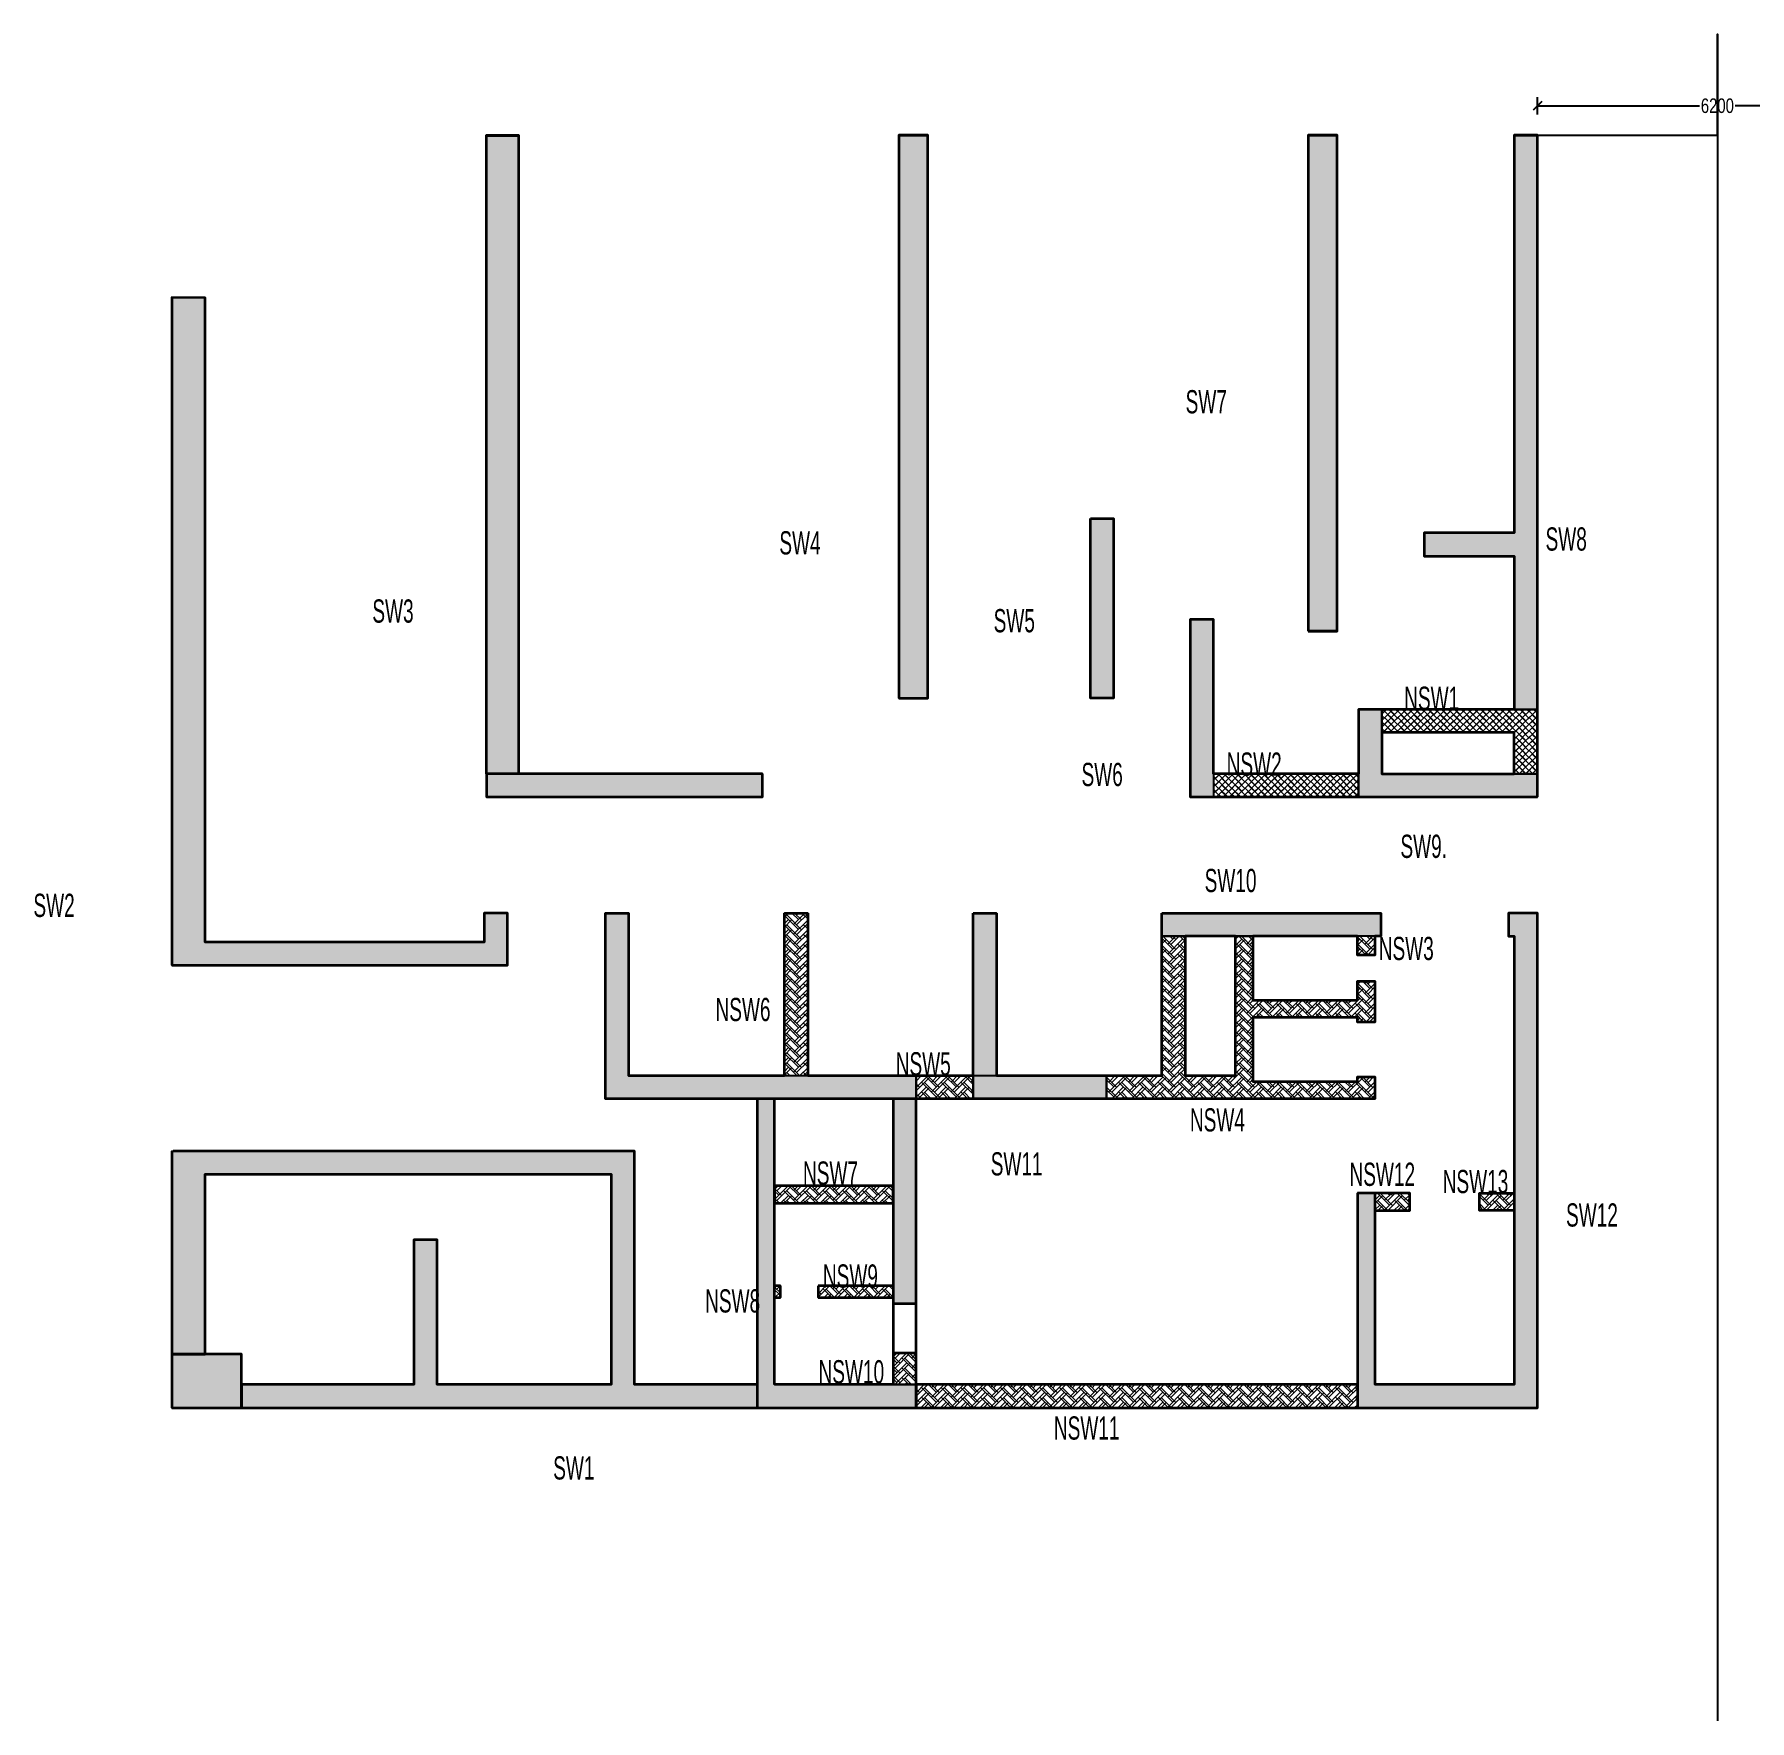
# Model space of a CAD drawing. Header units: millimetres. Extents: x 15 to 343839, y 33 to 62854.
# Drawn here: x 288223 to 317771, y 4008 to 33064 of the extents above; entities that cross this region are included whole.
import ezdxf

# ---------------------------------------------------------------- set-up
doc = ezdxf.new("R2010")
doc.units = ezdxf.units.MM
doc.layers.add('changes', color=7, linetype='Continuous')
for name, color, linetype, lineweight in [('S-BEAM-IDEN', 2, 'Continuous', 9), ('S-COL HATCH', 9, 'Continuous', 0), ('S-COLS', 5, 'Continuous', 35)]:
    doc.layers.add(name, color=color, linetype=linetype, lineweight=lineweight)
doc.styles.add('SOBHA', font='swisscl.ttf')
doc.styles.add('Swis721 LtCn BT', font='swisscl.ttf', dxfattribs={"width": 0.9, "height": 233.355162})
doc.dimstyles.new('S-100', dxfattribs={"dimscale": 100, "dimtxt": 2.5, "dimasz": 1.5, "dimexe": 1.5, "dimexo": 1.5, "dimgap": 0.1, "dimtad": 0, "dimdec": 0, "dimrnd": 0.0005, "dimzin": 0, "dimdsep": 46, "dimtxsty": 'SOBHA', "dimblk": 'OBLIQUE', "dimcen": 0.09, "dimclrd": 8, "dimclre": 8, "dimclrt": 6, "dimadec": 0, "dimazin": 0, "dimtfac": 1, "dimtdec": 0, "dimtofl": 0, "dimtmove": 0, "dimatfit": 3, "dimfxl": 1.5, "dimfxlon": 1, "dimtolj": 1, "dimtzin": 0, "dimlwd": -1, "dimlwe": -1, "dimarcsym": 0})
pattern_1 = [(45, (-31966103.18, 21022167.41), (0, 113.13708499), [240, -80]), (135, (-31966046.61, 21022223.98), (9e-15, 113.13708499), [240, -80])]
pattern_2 = [(45, (-31794446.85, 20735559.75), (0, 169.7056275), [360, -120]), (135, (-31794362, 20735644.6), (1e-14, 169.7056275), [360, -120])]
pattern_3 = [(45, (-31794446.85, 20683630.75), (0, 169.7056275), [360, -120]), (135, (-31794362, 20683715.6), (1e-14, 169.7056275), [360, -120])]
pattern_4 = [(45, (-31794446.854, 20735559.75), (0, 113.13708499), [240, -80]), (135, (-31794390.286, 20735616.32), (9e-15, 113.13708499), [240, -80])]
pattern_5 = [(45, (-31503857.43, 20744208.19), (0, 169.7056275), [360, -120]), (135, (-31503772.58, 20744293.04), (1e-14, 169.7056275), [360, -120])]

# ---------------------------------------------------------------- blocks, each defined once
blk = doc.blocks.new('A$C0921b736')
at = {"layer": 'S-COL HATCH', "transparency": 33554687}
h = blk.add_hatch(color=256, dxfattribs=at)
h.dxf.hatch_style = 1
h.paths.add_polyline_path([(5425, 11675), (5425, 11275), (10175, 11275), (10175, 11675)])
h.paths.add_polyline_path([(5425, 11675), (5975, 11675), (5975, 22675), (5425, 22675)])
h = blk.add_hatch(color=256, dxfattribs=at)
h.dxf.hatch_style = 1
h.paths.add_polyline_path([(12525, 12975), (13025, 12975), (13025, 22675), (12525, 22675)])
h = blk.add_hatch(color=256, dxfattribs=at)
h.dxf.hatch_style = 1
h.paths.add_polyline_path([(19575, 14135), (20075, 14135), (20075, 22675), (19575, 22675)])
h = blk.add_hatch(color=256, dxfattribs=at)
h.dxf.hatch_style = 1
h.paths.add_polyline_path([(23525, 22675), (23125, 22675), (23125, 15825), (21575, 15825), (21575, 15425), (23125, 15425), (23125, 12785), (23525, 12785)])
h = blk.add_hatch(color=256, dxfattribs=at)
h.dxf.hatch_style = 1
h.paths.add_polyline_path([(29725, 12785), (30125, 12785), (30125, 15425), (31675, 15425), (31675, 15825), (30125, 15825), (30125, 22675), (29725, 22675)])
h = blk.add_hatch(color=256, dxfattribs=at)
h.dxf.hatch_style = 1
h.paths.add_polyline_path([(33675, 14135), (33175, 14135), (33175, 22675), (33675, 22675)])
h = blk.add_hatch(color=256, dxfattribs=at)
h.dxf.hatch_style = 1
h.paths.add_polyline_path([(40725, 12975), (40225, 12975), (40225, 22675), (40725, 22675)])
h = blk.add_hatch(color=256, dxfattribs=at)
h.dxf.hatch_style = 1
h.paths.add_polyline_path([(43075, 11675), (43075, 11275), (47825, 11275), (47825, 11675)])
h.paths.add_polyline_path([(47825, 22675), (47275, 22675), (47275, 11675), (47825, 11675)])
h = blk.add_hatch(color=256, dxfattribs=at)
h.dxf.hatch_style = 1
h.paths.add_polyline_path([(5785, 8375), (5785, 9275), (5385, 9275), (5385, 8775), (575, 8775), (575, 19875), (0, 19879), (0, 8375)])
h = blk.add_hatch(color=256, dxfattribs=at)
h.dxf.hatch_style = 1
h.paths.add_polyline_path([(53250, 8375), (53250, 19875), (52675, 19875), (52675, 8775), (47865, 8775), (47865, 9275), (47465, 9275), (47465, 8375)])
h = blk.add_hatch(color=256, dxfattribs=at)
h.dxf.hatch_style = 1
h.paths.add_polyline_path([(15825, 12975), (16225, 12975), (16225, 16075), (15825, 16075)])
h = blk.add_hatch(color=256, dxfattribs=at)
h.dxf.hatch_style = 1
h.paths.add_polyline_path([(37425, 16075), (37025, 16075), (37025, 12975), (37425, 12975)])
h = blk.add_hatch(color=256, dxfattribs=at)
h.dxf.hatch_style = 1
h.paths.add_polyline_path([(17945, 14335), (17545, 14335), (17545, 11275), (17945, 11275), (17945, 11675)])
h = blk.add_hatch(color=256, dxfattribs=at)
h.dxf.hatch_style = 1
h.paths.add_polyline_path([(35305, 11675), (35305, 11275), (35705, 11275), (35705, 14335), (35305, 14335)])
h = blk.add_hatch(color=256, dxfattribs=at)
h.dxf.hatch_style = 1
h.paths.add_polyline_path([(23525, 11275), (23525, 11675), (23125, 11675), (20845, 11675), (20845, 12385), (20845, 12785), (20445, 12785), (20445, 11675), (20445, 11275)])
at = {"layer": 'S-COL HATCH'}
h = blk.add_hatch(dxfattribs=at)
h.set_pattern_fill('AR-HBONE', color=256, scale=20)
h.set_pattern_definition(pattern_4)
h.paths.add_polyline_path([(23125, 12385), (23125, 11692), (23125, 11692), (23125, 11675), (23525, 11675), (23525, 12785), (20845, 12785), (20845, 12485), (20845, 12385)])
at = {"layer": 'S-COL HATCH', "transparency": 33554687}
h = blk.add_hatch(color=256, dxfattribs=at)
h.dxf.hatch_style = 1
h.paths.add_polyline_path([(32805, 11275), (32805, 11675), (32805, 12785), (32405, 12785), (32405, 12385), (32405, 11675), (30125, 11675), (29725, 11675), (29725, 11275)])
at = {"layer": 'S-COL HATCH'}
h = blk.add_hatch(dxfattribs=at)
h.set_pattern_fill('AR-HBONE', color=256, scale=20)
h.set_pattern_definition(pattern_4)
h.paths.add_polyline_path([(30125, 12385), (30125, 11692), (30125, 11692), (30125, 11675), (29725, 11675), (29725, 12785), (32405, 12785), (32405, 12485), (32405, 12385)])
h = blk.add_hatch(dxfattribs=at)
h.set_pattern_fill('AR-HBONE', color=256, scale=20)
h.set_pattern_definition(pattern_1)
h.paths.add_polyline_path([(20445, 11275), (20445, 11675), (17945, 11675), (17945, 11275)])
h = blk.add_hatch(dxfattribs=at)
h.set_pattern_fill('AR-HBONE', color=256, scale=20)
h.set_pattern_definition(pattern_1)
h.paths.add_polyline_path([(35305, 11275), (35305, 11675), (32805, 11675), (32805, 11275)])
at = {"layer": 'S-COL HATCH', "transparency": 33554687}
h = blk.add_hatch(color=256, dxfattribs=at)
h.dxf.hatch_style = 1
h.paths.add_polyline_path([(12825, 6075), (12825, 6475), (7871, 6475), (7871, 9275), (7471, 9275), (7471, 6075)])
at = {"layer": 'S-COL HATCH'}
h = blk.add_hatch(dxfattribs=at)
h.set_pattern_fill('AR-HBONE', color=256, scale=30)
h.set_pattern_definition(pattern_2)
h.paths.add_polyline_path([(10555, 6475), (10955, 6475), (10955, 9275), (10555, 9275)])
at = {"layer": 'S-COL HATCH', "transparency": 33554687}
h = blk.add_hatch(color=256, dxfattribs=at)
h.dxf.hatch_style = 1
h.paths.add_polyline_path([(13805, 9275), (14205, 9275), (14205, 6475), (13805, 6475)])
h = blk.add_hatch(color=256, dxfattribs=at)
h.dxf.hatch_style = 1
h.paths.add_polyline_path([(17055, 9275), (20825, 9275), (20825, 8875), (17055, 8875)])
h = blk.add_hatch(color=256, dxfattribs=at)
h.dxf.hatch_style = 1
h.paths.add_polyline_path([(20725, 4450), (20425, 4450), (20425, 1150), (20425, 750), (23125, 750), (23525, 750), (23525, 1150), (23525, 1150), (23525, 9275), (23025, 9275), (23025, 8875), (23125, 8875), (23125, 1150), (23125, 1150), (20725, 1150), (20725, 1150)])
h = blk.add_hatch(color=256, dxfattribs=at)
h.dxf.hatch_style = 1
h.paths.add_polyline_path([(32525, 4450), (32825, 4450), (32825, 1150), (32825, 750), (30125, 750), (29725, 750), (29725, 1150), (29725, 1150), (29725, 9275), (30225, 9275), (30225, 8875), (30125, 8875), (30125, 1150), (30125, 1150), (32525, 1150), (32525, 1150)])
h = blk.add_hatch(color=256, dxfattribs=at)
h.dxf.hatch_style = 1
h.paths.add_polyline_path([(36195, 9275), (32425, 9275), (32425, 8875), (36195, 8875)])
h = blk.add_hatch(color=256, dxfattribs=at)
h.dxf.hatch_style = 1
h.paths.add_polyline_path([(39445, 9275), (39045, 9275), (39045, 6475), (39445, 6475)])
h = blk.add_hatch(color=256, dxfattribs=at)
h.dxf.hatch_style = 1
h.paths.add_polyline_path([(40425, 6075), (40425, 6475), (45379, 6475), (45379, 9275), (45779, 9275), (45779, 6075)])
at = {"layer": 'S-COL HATCH'}
h = blk.add_hatch(dxfattribs=at)
h.set_pattern_fill('AR-HBONE', color=256, scale=30)
h.set_pattern_definition(pattern_2)
h.paths.add_polyline_path([(42695, 6475), (42295, 6475), (42295, 9275), (42695, 9275)])
h = blk.add_hatch(dxfattribs=at)
h.set_pattern_fill('AR-HBONE', color=256, scale=30)
h.set_pattern_definition(pattern_2)
h.paths.add_polyline_path([(18325, 8875), (18625, 8875), (18625, 7775), (20425, 7775), (20425, 8100), (20725, 8100), (20725, 7398), (20425, 7398), (20425, 7475), (18625, 7475), (18625, 6375), (20425, 6375), (20425, 6453), (20725, 6453), (20725, 6075), (16105, 6075), (16105, 6475), (18325, 6475)])
h = blk.add_hatch(dxfattribs=at)
h.set_pattern_fill('AR-HBONE', color=256, scale=30)
h.set_pattern_definition(pattern_2)
h.paths.add_polyline_path([(17055, 6475), (17455, 6475), (17455, 8875), (17055, 8875)])
h = blk.add_hatch(dxfattribs=at)
h.set_pattern_fill('AR-HBONE', color=256, scale=30)
h.set_pattern_definition(pattern_2)
h.paths.add_polyline_path([(20425, 8875), (20725, 8875), (20725, 8550), (20425, 8550)])
h = blk.add_hatch(dxfattribs=at)
h.set_pattern_fill('AR-HBONE', color=256, scale=30)
h.set_pattern_definition(pattern_2)
h.paths.add_polyline_path([(34925, 8875), (34625, 8875), (34625, 7775), (32825, 7775), (32825, 8100), (32525, 8100), (32525, 7398), (32825, 7398), (32825, 7475), (34625, 7475), (34625, 6375), (32825, 6375), (32825, 6453), (32525, 6453), (32525, 6075), (37145, 6075), (37145, 6475), (34925, 6475)])
h = blk.add_hatch(dxfattribs=at)
h.set_pattern_fill('AR-HBONE', color=256, scale=30)
h.set_pattern_definition(pattern_2)
h.paths.add_polyline_path([(32825, 8875), (32525, 8875), (32525, 8550), (32825, 8550)])
h = blk.add_hatch(dxfattribs=at)
h.set_pattern_fill('AR-HBONE', color=256, scale=30)
h.set_pattern_definition(pattern_2)
h.paths.add_polyline_path([(36195, 6475), (35795, 6475), (35795, 8875), (36195, 8875)])
h = blk.add_hatch(dxfattribs=at)
h.set_pattern_fill('AR-HBONE', color=256, scale=30)
h.set_pattern_definition(pattern_2)
h.paths.add_polyline_path([(13805, 6475), (12825, 6475), (12825, 6075), (13805, 6075)])
at = {"layer": 'S-COL HATCH', "transparency": 33554687}
h = blk.add_hatch(color=256, dxfattribs=at)
h.dxf.hatch_style = 1
h.paths.add_polyline_path([(13805, 6475), (16105, 6475), (16105, 6075), (13805, 6075)])
h = blk.add_hatch(color=256, dxfattribs=at)
h.dxf.hatch_style = 1
h.paths.add_polyline_path([(39445, 6475), (37145, 6475), (37145, 6075), (39445, 6075)])
at = {"layer": 'S-COL HATCH'}
h = blk.add_hatch(dxfattribs=at)
h.set_pattern_fill('AR-HBONE', color=256, scale=30)
h.set_pattern_definition(pattern_2)
h.paths.add_polyline_path([(39445, 6475), (40425, 6475), (40425, 6075), (39445, 6075)])
at = {"layer": 'S-COL HATCH', "transparency": 33554687}
h = blk.add_hatch(color=256, dxfattribs=at)
h.dxf.hatch_style = 1
h.paths.add_polyline_path([(10385, 6075), (10085, 6075), (10085, 750), (10385, 750), (12825, 750), (12825, 1150), (10385, 1150), (10385, 2850), (10385, 2850), (10385, 2850)])
h = blk.add_hatch(color=256, dxfattribs=at)
h.dxf.hatch_style = 1
h.paths.add_polyline_path([(12825, 6075), (12425, 6075), (12425, 6075), (12425, 4575), (12425, 4575), (12425, 4275), (12425, 2550), (12825, 2550)])
h = blk.add_hatch(color=256, dxfattribs=at)
h.dxf.hatch_style = 1
h.paths.add_polyline_path([(40425, 6075), (40825, 6075), (40825, 6075), (40825, 4575), (40825, 4575), (40825, 4275), (40825, 2550), (40425, 2550)])
h = blk.add_hatch(color=256, dxfattribs=at)
h.dxf.hatch_style = 1
h.paths.add_polyline_path([(42865, 6075), (43165, 6075), (43165, 750), (42865, 750), (40425, 750), (40425, 1150), (42865, 1150), (42865, 2850), (42865, 2850), (42865, 2850)])
h = blk.add_hatch(color=256, dxfattribs=at)
h.dxf.hatch_style = 1
h.paths.add_polyline_path([(7571, 4775), (7571, 1150), (4571, 1150), (4571, 3648), (4171, 3648), (4171, 1150), (1200, 1150), (1200, 750), (10085, 750), (10085, 1150), (7971, 1150), (7971, 5175), (0, 5175), (0, 1675), (575, 1675), (575, 4775)])
h = blk.add_hatch(color=256, dxfattribs=at)
h.dxf.hatch_style = 1
h.paths.add_polyline_path([(52675, 4775), (52675, 1675), (53250, 1675), (53250, 5175), (45279, 5175), (45279, 1150), (43165, 1150), (43165, 750), (52050, 750), (52050, 1150), (49079, 1150), (49079, 3648), (48679, 3648), (48679, 1150), (45679, 1150), (45679, 4775)])
at = {"layer": 'S-COL HATCH'}
h = blk.add_hatch(dxfattribs=at)
h.set_pattern_fill('AR-HBONE', color=256, scale=30)
h.set_pattern_definition(pattern_2)
h.paths.add_polyline_path([(12425, 4575), (10385, 4575), (10385, 4275), (12425, 4275)])
h = blk.add_hatch(dxfattribs=at)
h.set_pattern_fill('AR-HBONE', color=256, scale=30)
h.set_pattern_definition(pattern_3)
h.paths.add_polyline_path([(21325, 4150), (21325, 4450), (20725, 4450), (20725, 4150)])
h.paths.add_polyline_path([(23125, 4150), (23125, 4450), (22525, 4450), (22525, 4150)])
h = blk.add_hatch(dxfattribs=at)
h.set_pattern_fill('AR-HBONE', color=256, scale=30)
h.set_pattern_definition(pattern_3)
h.paths.add_polyline_path([(32525, 4150), (32525, 4450), (31925, 4450), (31925, 4150)])
h.paths.add_polyline_path([(30725, 4150), (30725, 4450), (30125, 4450), (30125, 4150)])
h = blk.add_hatch(dxfattribs=at)
h.set_pattern_fill('AR-HBONE', color=256, scale=30)
h.set_pattern_definition(pattern_2)
h.paths.add_polyline_path([(40825, 4275), (42865, 4275), (42865, 4575), (40825, 4575)])
h = blk.add_hatch(dxfattribs=at)
h.set_pattern_fill('AR-HBONE', color=256, scale=30)
h.set_pattern_definition(pattern_2)
h.paths.add_polyline_path([(10485, 2850), (10385, 2850), (10385, 2650), (10485, 2650)])
h = blk.add_hatch(dxfattribs=at)
h.set_pattern_fill('AR-HBONE', color=256, scale=30)
h.set_pattern_definition(pattern_2)
h.paths.add_polyline_path([(11135, 2850), (11135, 2650), (12425, 2650), (12425, 2850)])
h = blk.add_hatch(dxfattribs=at)
h.set_pattern_fill('AR-HBONE', color=256, scale=30)
h.set_pattern_definition(pattern_2)
h.paths.add_polyline_path([(42115, 2850), (42115, 2650), (40825, 2650), (40825, 2850)])
h = blk.add_hatch(dxfattribs=at)
h.set_pattern_fill('AR-HBONE', color=256, scale=30)
h.set_pattern_definition(pattern_2)
h.paths.add_polyline_path([(42765, 2850), (42865, 2850), (42865, 2650), (42765, 2650)])
at = {"layer": 'S-COL HATCH', "transparency": 33554687}
h = blk.add_hatch(color=256, dxfattribs=at)
h.dxf.hatch_style = 1
h.paths.add_polyline_path([(0, 1675), (0, 750), (1200, 750), (1200, 1675)])
at = {"layer": 'S-COL HATCH'}
h = blk.add_hatch(dxfattribs=at)
h.set_pattern_fill('AR-HBONE', color=256, scale=30)
h.set_pattern_definition(pattern_2)
h.paths.add_polyline_path([(12825, 1700), (12425, 1700), (12425, 1150), (12825, 1150)])
h = blk.add_hatch(dxfattribs=at)
h.set_pattern_fill('AR-HBONE', color=256, scale=30)
h.set_pattern_definition(pattern_2)
h.paths.add_polyline_path([(40425, 1700), (40825, 1700), (40825, 1150), (40425, 1150)])
at = {"layer": 'S-COL HATCH', "transparency": 33554687}
h = blk.add_hatch(color=256, dxfattribs=at)
h.dxf.hatch_style = 1
h.paths.add_polyline_path([(53250, 1675), (53250, 750), (52050, 750), (52050, 1675)])
at = {"layer": 'S-COL HATCH'}
h = blk.add_hatch(dxfattribs=at)
h.set_pattern_fill('AR-HBONE', color=256, scale=30)
h.set_pattern_definition(pattern_2)
h.paths.add_polyline_path([(12825, 1150), (20425, 1150), (20425, 750), (12825, 750)])
h = blk.add_hatch(dxfattribs=at)
h.set_pattern_fill('AR-HBONE', color=256, scale=30)
h.set_pattern_definition(pattern_2)
h.paths.add_polyline_path([(40425, 1150), (32825, 1150), (32825, 750), (40425, 750)])
at = {"layer": 'changes'}
for p, q in [((20845, 12385), (20845, 12785)), ((23125, 12785), (23525, 12785)), ((30125, 12785), (29725, 12785)), ((32405, 12385), (32405, 12785)), ((17945, 11675), (17945, 11275)), ((20445, 11675), (20445, 11275)), ((23125, 11675), (23525, 11675)), ((30125, 11675), (29725, 11675)), ((32805, 11675), (32805, 11275)), ((35305, 11675), (35305, 11275))]:
    blk.add_line(p, q, dxfattribs=at)
for points in [[(13805, 6475), (16105, 6475), (16105, 6075), (13805, 6075)], [(39445, 6475), (37145, 6475), (37145, 6075), (39445, 6075)]]:
    blk.add_lwpolyline(points, close=True, dxfattribs=at)
at = {"layer": 'S-COLS'}
for p, q in [((20425, 4450), (20425, 1150)), ((20725, 4450), (20725, 1150)), ((32525, 4450), (32525, 1150)), ((32825, 4450), (32825, 1150)), ((12425, 2550), (12825, 2550)), ((40825, 2550), (40425, 2550)), ((12425, 1700), (12825, 1700)), ((40825, 1700), (40425, 1700)), ((20425, 1150), (20425, 750)), ((32825, 1150), (32825, 750))]:
    blk.add_line(p, q, dxfattribs=at)
for points in [[(5425, 11675), (5425, 22675), (5975, 22675), (5975, 11675), (5425, 11675)], [(23525, 11275), (23525, 22675), (23125, 22675), (23125, 15825), (21575, 15825), (21575, 15425), (23125, 15425), (23125, 12785), (20445, 12785), (20445, 11675), (17945, 11675), (17945, 14335), (17545, 14335), (17545, 11275), (23525, 11275)], [(29725, 11275), (29725, 22675), (30125, 22675), (30125, 15825), (31675, 15825), (31675, 15425), (30125, 15425), (30125, 12785), (32805, 12785), (32805, 11675), (35305, 11675), (35305, 14335), (35705, 14335), (35705, 11275), (29725, 11275)], [(47825, 11675), (47825, 22675), (47275, 22675), (47275, 11675), (47825, 11675)], [(17055, 9275), (20825, 9275), (20825, 8875), (20725, 8875), (20725, 8550), (20425, 8550), (20425, 8875), (19525, 8875), (18625, 8875), (18625, 7775), (20425, 7775), (20425, 8100), (20725, 8100), (20725, 7398), (20425, 7398), (20425, 7475), (18625, 7475), (18625, 6375), (19525, 6375), (20425, 6375), (20425, 6453), (20725, 6453), (20725, 6075), (18625, 6075), (18625, 6075), (7471, 6075), (7471, 9275), (7871, 9275), (7871, 6475), (10555, 6475), (10555, 9275)], [(10555, 9275), (10955, 9275)], [(10955, 9275), (10955, 6475), (13805, 6475), (13805, 9275)], [(13805, 9275), (14205, 9275)], [(14205, 9275), (14205, 6475), (17055, 6475), (17055, 9275)], [(23525, 1150), (23525, 9275), (23025, 9275), (23025, 8875), (23125, 8875), (23125, 1150), (20725, 1150)], [(29725, 1150), (29725, 9275), (30225, 9275), (30225, 8875), (30125, 8875), (30125, 1150), (32525, 1150)], [(36195, 9275), (32425, 9275), (32425, 8875), (32525, 8875), (32525, 8550), (32825, 8550), (32825, 8875), (33725, 8875), (34625, 8875), (34625, 7775), (32825, 7775), (32825, 8100), (32525, 8100), (32525, 7398), (32825, 7398), (32825, 7475), (34625, 7475), (34625, 6375), (33725, 6375), (32825, 6375), (32825, 6453), (32525, 6453), (32525, 6075), (34625, 6075), (34625, 6075), (45779, 6075), (45779, 9275), (45379, 9275), (45379, 6475), (42695, 6475), (42695, 9275)], [(39045, 9275), (39045, 6475), (36195, 6475), (36195, 9275)], [(39445, 9275), (39045, 9275)], [(42295, 9275), (42295, 6475), (39445, 6475), (39445, 9275)], [(42695, 9275), (42295, 9275)], [(10085, 6075), (10085, 750), (10385, 750)], [(10385, 1150), (10385, 6075)], [(12425, 6075), (12425, 1150)], [(12425, 750), (12825, 750), (12825, 6075)], [(40825, 750), (40425, 750), (40425, 6075)], [(40825, 6075), (40825, 1150)], [(43165, 6075), (43165, 750), (42865, 750)], [(42865, 1150), (42865, 6075)], [(0, 5175), (0, 1675), (575, 1675), (575, 4775), (7571, 4775), (7571, 1150), (4571, 1150), (4571, 3648), (4171, 3648), (4171, 1150), (1200, 1150), (1200, 750), (10085, 750)], [(10085, 1150), (7971, 1150), (7971, 5175), (25, 5175)], [(43165, 1150), (45279, 1150), (45279, 5175), (53250, 5175)], [(53250, 5175), (53250, 1675), (52675, 1675), (52675, 4775), (45679, 4775), (45679, 1150), (48679, 1150), (48679, 3648), (49079, 3648), (49079, 1150), (52050, 1150), (52050, 750), (43165, 750)], [(20725, 4150), (21325, 4150), (21325, 4450), (20425, 4450)], [(23125, 4150), (22525, 4150), (22525, 4450), (23125, 4450)], [(30125, 4150), (30725, 4150), (30725, 4450), (30125, 4450)], [(32525, 4150), (31925, 4150), (31925, 4450), (32825, 4450)], [(10485, 2850), (10385, 2850)], [(10485, 2650), (10485, 2850)], [(11135, 2850), (11135, 2650)], [(12425, 2850), (11135, 2850)], [(40825, 2850), (42115, 2850)], [(42115, 2850), (42115, 2650)], [(42765, 2650), (42765, 2850)], [(42765, 2850), (42865, 2850)], [(10385, 2650), (10485, 2650)], [(11135, 2650), (12425, 2650)], [(42115, 2650), (40825, 2650)], [(42865, 2650), (42765, 2650)], [(12425, 1150), (10385, 1150)], [(20425, 1150), (12825, 1150), (12825, 750), (23125, 750)], [(23125, 750), (23125, 750), (23525, 750), (23525, 1150)], [(30125, 750), (30125, 750), (29725, 750), (29725, 1150)], [(32825, 1150), (40425, 1150), (40425, 750), (30125, 750)], [(40825, 1150), (42865, 1150)], [(10385, 750), (12425, 750)], [(42865, 750), (40825, 750)]]:
    blk.add_lwpolyline(points, dxfattribs=at)
at = {"layer": 'S-COLS', "elevation": 0}
for points in [[(12525, 12975), (13025, 12975), (13025, 22675), (12525, 22675)], [(40725, 12975), (40225, 12975), (40225, 22675), (40725, 22675)], [(15825, 16075), (16225, 16075), (16225, 12975), (15825, 12975)], [(37425, 16075), (37025, 16075), (37025, 12975), (37425, 12975)], [(10175, 11675), (5425, 11675), (5425, 11275), (10175, 11275)], [(43075, 11675), (47825, 11675), (47825, 11275), (43075, 11275)], [(0, 750), (1200, 750), (1200, 1675), (0, 1675)], [(53250, 750), (52050, 750), (52050, 1675), (53250, 1675)]]:
    blk.add_lwpolyline(points, close=True, dxfattribs=at)
at = {"layer": 'S-COLS'}
for points in [[(19575, 14135), (20075, 14135), (20075, 22675), (19575, 22675)], [(33675, 14135), (33175, 14135), (33175, 22675), (33675, 22675)], [(0, 8379), (5785, 8375), (5785, 9275), (5385, 9275), (5385, 8775), (575, 8775), (575, 19875), (0, 19879)], [(53250, 8375), (47465, 8375), (47465, 9275), (47865, 9275), (47865, 8775), (52675, 8775), (52675, 19875), (53250, 19875)], [(23125, 12385), (20845, 12385), (20845, 11675), (23125, 11675)], [(30125, 12385), (32405, 12385), (32405, 11675), (30125, 11675)], [(17455, 6475), (18325, 6475), (18325, 8875), (17455, 8875)], [(35795, 6475), (34925, 6475), (34925, 8875), (35795, 8875)], [(12425, 4575), (10385, 4575), (10385, 4275), (12425, 4275)], [(40825, 4575), (42865, 4575), (42865, 4275), (40825, 4275)]]:
    blk.add_lwpolyline(points, close=True, dxfattribs=at)
blk = doc.blocks.new('_OBLIQUE')
at = {"color": 0, "linetype": 'ByBlock'}
blk.add_line((-0.5, -0.5), (0.5, 0.5), dxfattribs=at)
blk = doc.blocks.new('*D23')
at = {"layer": 'changes', "color": 8, "transparency": 16777216}
for p, q in [((314114, 31682), (314114, 31982)), ((320314, 31682), (320314, 31982)), ((314114, 31832), (316907, 31832)), ((320314, 31832), (317522, 31832))]:
    blk.add_line(p, q, dxfattribs=at)
at = {"layer": 'changes', "color": 8, "transparency": 16777216, "xscale": 150, "yscale": 150, "zscale": 150, "rotation": 180}
blk.add_blockref('_OBLIQUE', (314114, 31832), dxfattribs=at)
at = {"layer": 'changes', "color": 8, "transparency": 16777216, "xscale": 150, "yscale": 150, "zscale": 150}
blk.add_blockref('_OBLIQUE', (320314, 31832), dxfattribs=at)
at = {"layer": 'changes', "color": 6, "transparency": 16777216, "insert": (317214, 31832), "char_height": 250, "attachment_point": 5, "style": 'SOBHA'}
blk.add_mtext('\\A1;6200', dxfattribs=at)

msp = doc.modelspace()

# ---------------------------------------------------------------- hatches: boundary and pattern name
at = {"layer": 'S-COL HATCH', "transparency": 33554687}
h = msp.add_hatch(color=256, dxfattribs=at)
h.dxf.hatch_style = 1
h.paths.add_polyline_path([(296014.4, 20323.7), (296014.4, 19923.6), (300764.4, 19923.6), (300764.4, 20323.7)])
h.paths.add_polyline_path([(296014.4, 20323.7), (296564.4, 20323.7), (296564.4, 31323.6), (296014.4, 31323.6)])
h = msp.add_hatch(color=256, dxfattribs=at)
h.dxf.hatch_style = 1
h.paths.add_polyline_path([(303114.4, 21623.6), (303614.4, 21623.6), (303614.4, 31323.6), (303114.4, 31323.6)])
h = msp.add_hatch(color=256, dxfattribs=at)
h.dxf.hatch_style = 1
h.paths.add_polyline_path([(310164.4, 22783.6), (310664.4, 22783.6), (310664.4, 31323.6), (310164.4, 31323.6)])
h = msp.add_hatch(color=256, dxfattribs=at)
h.dxf.hatch_style = 1
h.paths.add_polyline_path([(314114.4, 31323.6), (313714.4, 31323.6), (313714.4, 24473.6), (312164.4, 24473.6), (312164.4, 24073.6), (313714.4, 24073.6), (313714.4, 21433.6), (314114.4, 21433.6)])
h = msp.add_hatch(color=256, dxfattribs=at)
h.dxf.hatch_style = 1
h.paths.add_polyline_path([(296374.5, 17023.6), (296374.5, 17923.6), (295974.4, 17923.6), (295974.4, 17423.6), (291164.4, 17423.6), (291164.5, 28523.6), (290589.5, 28527), (290589.4, 17023.6)])
h = msp.add_hatch(color=256, dxfattribs=at)
h.dxf.hatch_style = 1
h.paths.add_polyline_path([(306414.4, 21623.6), (306814.4, 21623.6), (306814.4, 24723.6), (306414.4, 24723.6)])
h = msp.add_hatch(color=256, dxfattribs=at)
h.dxf.hatch_style = 1
h.paths.add_polyline_path([(308534.4, 22983.6), (308134.4, 22983.6), (308134.4, 19923.6), (308534.4, 19923.6), (308534.4, 20323.6)])
h = msp.add_hatch(color=256, dxfattribs=at)
h.dxf.hatch_style = 1
h.paths.add_polyline_path([(314114.4, 19923.6), (314114.4, 20323.6), (313714.4, 20323.6), (311434.4, 20323.6), (311434.4, 21033.6), (311434.4, 21433.6), (311034.4, 21433.6), (311034.4, 20323.6), (311034.4, 19923.6)])
at = {"layer": 'S-COL HATCH'}
h = msp.add_hatch(dxfattribs=at)
h.set_pattern_fill('AR-HBONE', color=256, scale=20)
h.set_pattern_definition([(45, (-31503857.43, 20744208.19), (0, 113.13708499), [240, -80]), (135, (-31503800.86, 20744264.76), (9e-15, 113.13708499), [240, -80])])
h.paths.add_polyline_path([(313714.4, 21033.6), (313714.4, 20340.9), (313714.4, 20340.9), (313714.4, 20323.6), (314114.4, 20323.6), (314114.4, 21433.6), (311434.4, 21433.6), (311434.4, 21133.6), (311434.4, 21033.6)])
h = msp.add_hatch(dxfattribs=at)
h.set_pattern_fill('AR-HBONE', color=256, scale=20)
h.set_pattern_definition([(45, (-31675513.76, 21030815.85), (0, 113.13708499), [240, -80]), (135, (-31675457.19, 21030872.42), (9e-15, 113.13708499), [240, -80])])
h.paths.add_polyline_path([(311034.4, 19923.6), (311034.4, 20323.6), (308534.4, 20323.6), (308534.4, 19923.6)])
at = {"layer": 'S-COL HATCH', "transparency": 33554687}
h = msp.add_hatch(color=256, dxfattribs=at)
h.dxf.hatch_style = 1
h.paths.add_polyline_path([(303414.4, 14723.6), (303414.4, 15123.6), (298460.1, 15123.6), (298460.1, 17923.6), (298060.1, 17923.6), (298060.1, 14723.6)])
at = {"layer": 'S-COL HATCH'}
h = msp.add_hatch(dxfattribs=at)
h.set_pattern_fill('AR-HBONE', color=256, scale=30)
h.set_pattern_definition(pattern_5)
h.paths.add_polyline_path([(301144.4, 15123.6), (301544.4, 15123.6), (301544.4, 17923.6), (301144.4, 17923.6)])
at = {"layer": 'S-COL HATCH', "transparency": 33554687}
h = msp.add_hatch(color=256, dxfattribs=at)
h.dxf.hatch_style = 1
h.paths.add_polyline_path([(304394.4, 17923.6), (304794.4, 17923.6), (304794.4, 15123.6), (304394.4, 15123.6)])
h = msp.add_hatch(color=256, dxfattribs=at)
h.dxf.hatch_style = 1
h.paths.add_polyline_path([(307644.4, 17923.6), (311414.4, 17923.6), (311414.4, 17523.6), (307644.4, 17523.6)])
h = msp.add_hatch(color=256, dxfattribs=at)
h.dxf.hatch_style = 1
h.paths.add_polyline_path([(311314.4, 13098.4), (311014.4, 13098.4), (311014.4, 9798.5), (311014.4, 9398.4), (313714.4, 9398.4), (314114.4, 9398.4), (314114.4, 9798.4), (314114.4, 9798.4), (314114.4, 17923.6), (313614.4, 17923.6), (313614.4, 17523.6), (313714.4, 17523.6), (313714.4, 9798.4), (313714.4, 9798.4), (311314.5, 9798.4), (311314.4, 9798.4)])
at = {"layer": 'S-COL HATCH'}
h = msp.add_hatch(dxfattribs=at)
h.set_pattern_fill('AR-HBONE', color=256, scale=30)
h.set_pattern_definition(pattern_5)
h.paths.add_polyline_path([(308914.4, 17523.6), (309214.4, 17523.6), (309214.4, 16423.6), (311014.4, 16423.6), (311014.4, 16748.6), (311314.4, 16748.6), (311314.4, 16046.1), (311014.4, 16046.1), (311014.4, 16123.6), (309214.4, 16123.6), (309214.4, 15023.6), (311014.4, 15023.6), (311014.4, 15101.1), (311314.4, 15101.1), (311314.4, 14723.6), (306694.4, 14723.6), (306694.4, 15123.6), (308914.4, 15123.6)])
h = msp.add_hatch(dxfattribs=at)
h.set_pattern_fill('AR-HBONE', color=256, scale=30)
h.set_pattern_definition(pattern_5)
h.paths.add_polyline_path([(307644.4, 15123.6), (308044.4, 15123.6), (308044.4, 17523.6), (307644.4, 17523.6)])
h = msp.add_hatch(dxfattribs=at)
h.set_pattern_fill('AR-HBONE', color=256, scale=30)
h.set_pattern_definition(pattern_5)
h.paths.add_polyline_path([(311014.4, 17523.6), (311314.4, 17523.6), (311314.4, 17198.6), (311014.4, 17198.6)])
h = msp.add_hatch(dxfattribs=at)
h.set_pattern_fill('AR-HBONE', color=256, scale=30)
h.set_pattern_definition(pattern_5)
h.paths.add_polyline_path([(304394.4, 15123.6), (303414.4, 15123.6), (303414.4, 14723.6), (304394.4, 14723.6)])
at = {"layer": 'S-COL HATCH', "transparency": 33554687}
h = msp.add_hatch(color=256, dxfattribs=at)
h.dxf.hatch_style = 1
h.paths.add_polyline_path([(304394.4, 15123.6), (306694.4, 15123.6), (306694.4, 14723.6), (304394.4, 14723.6)])
h = msp.add_hatch(color=256, dxfattribs=at)
h.dxf.hatch_style = 1
h.paths.add_polyline_path([(300974.5, 14723.6), (300674.5, 14723.6), (300674.5, 9398.4), (300974.5, 9398.4), (303414.4, 9398.4), (303414.4, 9798.4), (300974.5, 9798.4), (300974.5, 11498.4), (300974.5, 11498.4), (300974.5, 11498.4)])
h = msp.add_hatch(color=256, dxfattribs=at)
h.dxf.hatch_style = 1
h.paths.add_polyline_path([(303414.4, 14723.6), (303014.4, 14723.6), (303014.4, 14723.6), (303014.4, 13223.6), (303014.4, 13223.6), (303014.4, 12923.6), (303014.4, 11198.6), (303414.4, 11198.6)])
h = msp.add_hatch(color=256, dxfattribs=at)
h.dxf.hatch_style = 1
h.paths.add_polyline_path([(298160.1, 13423.6), (298160.1, 9798.4), (295160.1, 9798.4), (295160.1, 12296.3), (294760.1, 12296.3), (294760.1, 9798.4), (291789.4, 9798.4), (291789.4, 9398.4), (300674.5, 9398.4), (300674.5, 9798.5), (298560.1, 9798.4), (298560.1, 13823.6), (290589.4, 13823.6), (290589.4, 10323.2), (291164.4, 10323.2), (291164.4, 13423.6)])
at = {"layer": 'S-COL HATCH'}
h = msp.add_hatch(dxfattribs=at)
h.set_pattern_fill('AR-HBONE', color=256, scale=30)
h.set_pattern_definition(pattern_5)
h.paths.add_polyline_path([(303014.4, 13223.6), (300974.5, 13223.6), (300974.5, 12923.6), (303014.4, 12923.6)])
h = msp.add_hatch(dxfattribs=at)
h.set_pattern_fill('AR-HBONE', color=256, scale=30)
h.set_pattern_definition([(45, (-31503857.43, 20692279.19), (0, 169.7056275), [360, -120]), (135, (-31503772.58, 20692364.04), (1e-14, 169.7056275), [360, -120])])
h.paths.add_polyline_path([(311914.4, 12798.4), (311914.4, 13098.4), (311314.4, 13098.4), (311314.4, 12798.4)])
h.paths.add_polyline_path([(313714.4, 12798.4), (313714.4, 13098.4), (313114.4, 13098.4), (313114.4, 12798.4)])
h = msp.add_hatch(dxfattribs=at)
h.set_pattern_fill('AR-HBONE', color=256, scale=30)
h.set_pattern_definition(pattern_5)
h.paths.add_polyline_path([(301074.5, 11498.4), (300974.5, 11498.4), (300974.5, 11298.4), (301074.5, 11298.4)])
h = msp.add_hatch(dxfattribs=at)
h.set_pattern_fill('AR-HBONE', color=256, scale=30)
h.set_pattern_definition(pattern_5)
h.paths.add_polyline_path([(301724.5, 11498.4), (301724.5, 11298.4), (303014.4, 11298.5), (303014.4, 11498.4)])
h = msp.add_hatch(dxfattribs=at)
h.set_pattern_fill('AR-HBONE', color=256, scale=30)
h.set_pattern_definition(pattern_5)
h.paths.add_polyline_path([(303414.4, 10348.5), (303014.4, 10348.5), (303014.4, 9798.4), (303414.4, 9798.4)])
at = {"layer": 'S-COL HATCH', "transparency": 33554687}
h = msp.add_hatch(color=256, dxfattribs=at)
h.dxf.hatch_style = 1
h.paths.add_polyline_path([(290589.4, 10323.2), (290589.4, 9398.4), (291789.4, 9398.4), (291789.4, 10323.2)])
at = {"layer": 'S-COL HATCH'}
h = msp.add_hatch(dxfattribs=at)
h.set_pattern_fill('AR-HBONE', color=256, scale=30)
h.set_pattern_definition(pattern_5)
h.paths.add_polyline_path([(303414.4, 9798.4), (311014.4, 9798.4), (311014.4, 9398.4), (303414.4, 9398.4)])

# ---------------------------------------------------------------- linework, layer by layer
at = {"layer": 'changes'}
for p, q in [((311434.4, 21033.6), (311434.4, 21433.6)), ((313714.4, 21433.6), (314114.4, 21433.6)), ((308534.4, 20323.6), (308534.4, 19923.6)), ((311034.4, 20323.6), (311034.4, 19923.6)), ((313714.4, 20323.6), (314114.4, 20323.6))]:
    msp.add_line(p, q, dxfattribs=at)
at = {"layer": 'changes', "color": 240, "true_color": 0xed1f24}
for points in [[(314114.4, 31323.6), (317214.4, 31323.6), (317214.4, 33064.2), (317214.4, 4008.4)], [(301544.4, 15123.6), (301544.4, 17923.6), (301144.4, 17923.6), (301144.4, 15123.6), (301544.4, 15123.6)], [(303014.4, 13223.6), (300974.5, 13223.6), (300974.5, 12923.6), (303014.4, 12923.6), (303014.4, 13223.6)]]:
    msp.add_lwpolyline(points, dxfattribs=at)
for points in [[(296014.4, 31323.6), (296564.4, 31323.6), (296564.4, 20323.7), (300764.4, 20323.7), (300764.4, 19923.6), (296014.4, 19923.6)], [(310164.4, 22783.6), (310164.4, 31323.6), (310664.4, 31323.6), (310664.4, 22783.6)], [(314114.4, 21433.6), (313714.4, 21433.6), (313714.4, 24073.6), (312164.4, 24073.6), (312164.4, 24473.6), (313714.4, 24473.6), (313714.4, 31323.6), (314114.4, 31323.6)], [(290589.5, 28527), (291164.4, 28523.6), (291164.4, 17423.6), (295974.4, 17423.6), (295974.4, 17923.6), (296374.5, 17923.6), (296374.5, 17023.6), (290589.5, 17023.6)], [(308134.4, 22983.6), (308534.4, 22983.6), (308534.4, 19923.6), (308134.4, 19923.6)], [(311034.4, 21433.6), (311434.4, 21433.6), (311434.4, 20323.6), (314114.4, 20323.6), (314114.4, 19923.6), (311034.4, 19923.6)], [(311434.4, 21433.6), (314114.4, 21433.6), (314114.4, 20323.6), (313714.4, 20323.6), (313714.4, 21033.6), (311434.4, 21033.6)], [(311034.4, 20323.6), (308534.4, 20323.6), (308534.4, 19923.6), (311034.4, 19923.6)], [(290589.4, 10323.3), (290589.4, 13823.6), (298560.1, 13823.6), (298560.1, 9798.4), (300674.5, 9798.5), (300674.5, 14723.6), (298060.1, 14723.6), (298060.1, 17923.6), (298460.1, 17923.6), (298460.1, 15123.6), (303414.3, 15123.6), (303414.4, 11198.6), (303014.4, 11198.6), (303014.4, 14723.6), (300974.5, 14723.6), (300974.5, 9798.4), (303414.4, 9798.4), (303414.4, 9398.4), (291789.4, 9398.4), (291789.4, 9798.4), (294760.1, 9798.4), (294760.1, 12296.3), (295160.1, 12296.3), (295160.1, 9798.4), (298160.1, 9798.4), (298160.1, 13423.6), (291164.4, 13423.6), (291164.4, 10323.2), (291789.4, 10323.2), (291789.4, 9398.4), (290589.4, 9398.4)], [(304394.4, 17923.6), (304794.4, 17923.6), (304794.4, 15123.6), (306694.4, 15123.6), (306694.4, 14723.6), (304394.4, 14723.6)], [(307644.4, 17923.6), (311414.4, 17923.6), (311414.4, 17523.6), (307644.4, 17523.6)], [(313614.4, 17523.6), (313614.4, 17923.6), (314114.4, 17923.6), (314114.4, 9398.4), (311014.4, 9398.4), (311014.4, 13098.4), (311314.4, 13098.4), (311314.4, 9798.5), (313714.4, 9798.5), (313714.4, 17523.6)], [(306694.4, 15123.6), (307644.4, 15123.6), (307644.4, 17523.6), (308044.4, 17523.6), (308044.4, 15123.6), (308914.4, 15123.6), (308914.4, 17523.6), (309214.4, 17523.6), (309214.4, 16423.6), (311014.4, 16423.6), (311014.4, 16748.6), (311314.4, 16748.6), (311314.4, 16046.1), (311014.4, 16046.1), (311014.4, 16123.6), (309214.4, 16123.6), (309214.4, 15023.6), (311014.4, 15023.6), (311014.4, 15101.1), (311314.4, 15101.1), (311314.4, 14723.6), (306694.4, 14723.6)], [(311014.4, 17523.6), (311014.4, 17198.6), (311314.4, 17198.6), (311314.4, 17523.6)], [(303414.3, 15123.6), (304394.4, 15123.6), (304394.4, 14723.6), (303414.4, 14723.6)], [(311914.4, 12798.4), (311314.4, 12798.4), (311314.4, 13098.4), (311914.4, 13098.4)], [(313114.4, 13098.4), (313714.4, 13098.4), (313714.4, 12798.4), (313114.4, 12798.4)], [(300974.5, 11498.4), (301074.5, 11498.4), (301074.5, 11298.4), (300974.5, 11298.4)], [(301724.5, 11498.4), (303014.4, 11498.4), (303014.4, 11298.5), (301724.5, 11298.5)], [(303014.4, 10348.5), (303414.4, 10348.5), (303414.4, 9798.4), (303014.4, 9798.4)], [(303414.4, 9798.4), (311014.4, 9798.4), (311014.4, 9398.4), (303414.4, 9398.4)]]:
    msp.add_lwpolyline(points, close=True, dxfattribs=at)
at = {"layer": 'changes', "color": 240, "true_color": 0xed1f24, "elevation": 0}
for points in [[(303114.4, 31323.6), (303614.4, 31323.6), (303614.4, 21623.6), (303114.4, 21623.6)], [(306414.4, 24723.6), (306814.4, 24723.6), (306814.4, 21623.6), (306414.4, 21623.6)]]:
    msp.add_lwpolyline(points, close=True, dxfattribs=at)
at = {"layer": 'changes'}
msp.add_lwpolyline([(304394.4, 15123.6), (306694.4, 15123.6), (306694.4, 14723.6), (304394.4, 14723.6)], close=True, dxfattribs=at)
at = {"layer": 'S-COLS'}
for p, q in [((311014.4, 13098.4), (311014.4, 9798.5)), ((311314.4, 13098.4), (311314.4, 9798.5)), ((303014.4, 11198.6), (303414.4, 11198.6)), ((303014.4, 10348.5), (303414.4, 10348.5)), ((311014.4, 9798.5), (311014.4, 9398.4))]:
    msp.add_line(p, q, dxfattribs=at)
for points in [[(296014.4, 20323.7), (296014.4, 31323.6), (296564.4, 31323.6), (296564.4, 20323.7), (296014.4, 20323.7)], [(314114.4, 19923.6), (314114.4, 31323.6), (313714.4, 31323.6), (313714.4, 24473.6), (312164.4, 24473.6), (312164.4, 24073.6), (313714.4, 24073.6), (313714.4, 21433.6), (311034.4, 21433.6), (311034.4, 20323.6), (308534.4, 20323.6), (308534.4, 22983.6), (308134.4, 22983.6), (308134.4, 19923.6), (314114.4, 19923.6)], [(307644.4, 17923.6), (311414.4, 17923.6), (311414.4, 17523.6), (311314.4, 17523.6), (311314.4, 17198.6), (311014.4, 17198.6), (311014.4, 17523.6), (310114.4, 17523.6), (309214.4, 17523.6), (309214.4, 16423.6), (311014.4, 16423.6), (311014.4, 16748.6), (311314.4, 16748.6), (311314.4, 16046.1), (311014.4, 16046.1), (311014.4, 16123.6), (309214.4, 16123.6), (309214.4, 15023.6), (310114.4, 15023.6), (311014.4, 15023.6), (311014.4, 15101.1), (311314.4, 15101.1), (311314.4, 14723.6), (309214.4, 14723.6), (309214.4, 14723.6), (298060.1, 14723.6), (298060.1, 17923.6), (298460.1, 17923.6), (298460.1, 15123.6), (301144.4, 15123.6), (301144.4, 17923.6)], [(301144.4, 17923.6), (301544.4, 17923.6)], [(301544.4, 17923.6), (301544.4, 15123.6), (304394.4, 15123.6), (304394.4, 17923.6)], [(304394.4, 17923.6), (304794.4, 17923.6)], [(304794.4, 17923.6), (304794.4, 15123.6), (307644.4, 15123.6), (307644.4, 17923.6)], [(314114.4, 9798.4), (314114.4, 17923.6), (313614.4, 17923.6), (313614.4, 17523.6), (313714.4, 17523.6), (313714.4, 9798.4), (311314.4, 9798.4)], [(300674.5, 14723.6), (300674.5, 9398.4), (300974.5, 9398.4)], [(300974.5, 9798.4), (300974.5, 14723.6)], [(303014.4, 14723.6), (303014.4, 9798.4)], [(303014.4, 9398.4), (303414.4, 9398.4), (303414.4, 14723.6)], [(290589.4, 13823.6), (290589.4, 10323.2), (291164.4, 10323.2), (291164.4, 13423.6), (298160.1, 13423.6), (298160.1, 9798.4), (295160.1, 9798.4), (295160.1, 12296.3), (294760.1, 12296.3), (294760.1, 9798.4), (291789.4, 9798.4), (291789.4, 9398.4), (300674.5, 9398.4)], [(300674.5, 9798.5), (298560.1, 9798.4), (298560.1, 13823.6), (290614.4, 13823.6)], [(311314.4, 12798.4), (311914.4, 12798.4), (311914.4, 13098.4), (311014.4, 13098.4)], [(313714.4, 12798.4), (313114.4, 12798.4), (313114.4, 13098.4), (313714.4, 13098.4)], [(301074.5, 11498.4), (300974.5, 11498.4)], [(300974.5, 11298.4), (301074.5, 11298.4)], [(301074.5, 11298.4), (301074.5, 11498.4)], [(301724.5, 11498.4), (301724.5, 11298.4)], [(303014.4, 11498.4), (301724.5, 11498.4)], [(301724.5, 11298.4), (303014.4, 11298.5)], [(303014.4, 9798.4), (300974.5, 9798.4)], [(311014.4, 9798.4), (303414.4, 9798.4), (303414.4, 9398.4), (313714.4, 9398.4)], [(313714.4, 9398.4), (313714.4, 9398.4), (314114.4, 9398.4), (314114.4, 9798.4)], [(300974.5, 9398.4), (303014.4, 9398.4)]]:
    msp.add_lwpolyline(points, dxfattribs=at)
at = {"layer": 'S-COLS', "elevation": 0}
for points in [[(303114.4, 21623.6), (303614.4, 21623.6), (303614.4, 31323.6), (303114.4, 31323.6)], [(306414.4, 24723.6), (306814.4, 24723.6), (306814.4, 21623.6), (306414.4, 21623.6)], [(300764.4, 20323.7), (296014.4, 20323.7), (296014.4, 19923.6), (300764.4, 19923.6)], [(290589.4, 9398.4), (291789.4, 9398.4), (291789.4, 10323.2), (290589.4, 10323.2)]]:
    msp.add_lwpolyline(points, close=True, dxfattribs=at)
at = {"layer": 'S-COLS'}
for points in [[(310164.4, 22783.6), (310664.4, 22783.6), (310664.4, 31323.6), (310164.4, 31323.6)], [(290589.5, 17027), (296374.5, 17023.6), (296374.5, 17923.6), (295974.4, 17923.6), (295974.4, 17423.6), (291164.4, 17423.6), (291164.4, 28523.6), (290589.5, 28527)], [(313714.4, 21033.6), (311434.4, 21033.6), (311434.4, 20323.6), (313714.4, 20323.6)], [(308044.4, 15123.6), (308914.4, 15123.6), (308914.4, 17523.6), (308044.4, 17523.6)], [(303014.4, 13223.6), (300974.5, 13223.6), (300974.5, 12923.6), (303014.4, 12923.6)]]:
    msp.add_lwpolyline(points, close=True, dxfattribs=at)

# ---------------------------------------------------------------- block references
at = {"layer": 'changes'}
msp.add_blockref('A$C0921b736', (290589.4, 8648.4), dxfattribs=at)

# ---------------------------------------------------------------- texts
at = {"layer": 'S-BEAM-IDEN', "style": 'Swis721 LtCn BT', "width": 0.8}
for s, p in [('SW7', (308054.6, 26533.3)), ('SW8', (314254.6, 24168.6)), ('SW4', (301056.9, 24102.4)), ('SW3', (294046.2, 22927.4)), ('SW5', (304747.9, 22760.9)), ('NSW1', (311819.3, 21424.6)), ('NSW2', (308761.9, 20290.3)), ('SW6', (306261.6, 20111.8)), ('SW9.', (311754.9, 18874)), ('SW10', (308382.7, 18285)), ('SW2', (288208.5, 17856.5)), ('NSW3', (311381.3, 17114)), ('NSW6', (299957.1, 16062.4)), ('NSW5', (303061.2, 15126)), ('NSW4', (308129.1, 14160.4)), ('NSW7', (301464.3, 13243.7)), ('SW11', (304697.5, 13402.6)), ('NSW12', (310877.4, 13223)), ('NSW13', (312482.7, 13097.9)), ('SW12', (314607.2, 12522.2)), ('NSW9', (301807.1, 11469.8)), ('NSW8', (299778.4, 11041)), ('NSW10', (301731.7, 9820.5)), ('NSW11', (305785.8, 8851.9)), ('SW1', (297161.6, 8163.6))]:
    msp.add_text(s, height=400, rotation=360, dxfattribs=at).set_placement(p)

# ---------------------------------------------------------------- dimensions: what is measured, and where the dimension line sits
at = {"layer": 'changes', "color": 240, "true_color": 0xed1f24}
dim = msp.add_linear_dim(base=(320314.4, 31832.2), p1=(314114.4, 31323.6), p2=(320314.4, 31323.6), dimstyle='S-100', dxfattribs=at)
dim.commit()
dim.dimension.update_dxf_attribs({"geometry": '*D23', "text_midpoint": (317214.4, 31832.2)})

doc.saveas('drawing.dxf')
